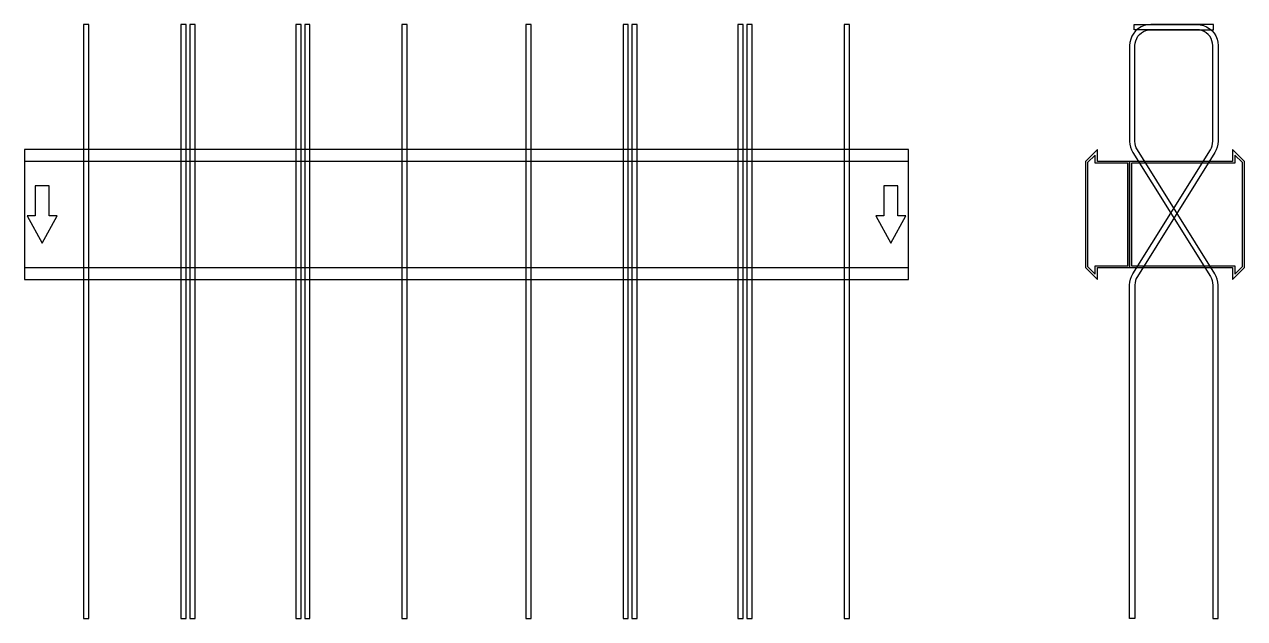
# Model space of a CAD drawing. Extents: x 0 to 1380, y -457 to 215.
import ezdxf

# ---------------------------------------------------------------- set-up
doc = ezdxf.new("R2010")
doc.units = 0
doc.layers.add('Halfen', color=7, linetype='CONTINUOUS')

msp = doc.modelspace()

# ---------------------------------------------------------------- linework, layer by layer
at = {"layer": 'Halfen', "color": 7}
for points in [[(73, -456.927), (73, 214.971), (67, 214.971), (67, -456.927)], [(183, -456.927), (183, 214.971), (177, 214.971), (177, -456.927)], [(193, -456.927), (193, 214.971), (187, 214.971), (187, -456.927)], [(313, -456.927), (313, 214.971), (307, 214.971), (307, -456.927)], [(323, -456.927), (323, 214.971), (317, 214.971), (317, -456.927)], [(433, -456.927), (433, 214.971), (427, 214.971), (427, -456.927)], [(573, -456.927), (573, 214.971), (567, 214.971), (567, -456.927)], [(683, -456.927), (683, 214.971), (677, 214.971), (677, -456.927)], [(693, -456.927), (693, 214.971), (687, 214.971), (687, -456.927)], [(813, -456.927), (813, 214.971), (807, 214.971), (807, -456.927)], [(823, -456.927), (823, 214.971), (817, 214.971), (817, -456.927)], [(933, -456.927), (933, 214.971), (927, 214.971), (927, -456.927)], [(1250, -456.898), (1250, -79.686), (1250.234, -76.346), (1250.93, -73.071), (1252.075, -69.925), (1253.647, -66.968), (1341.265, 73.25), (1342.444, 75.467), (1343.303, 77.827), (1343.825, 80.283), (1344, 82.788), (1344, 191), (1343.778, 193.816), (1343.119, 196.562), (1342.038, 199.172), (1340.562, 201.58), (1338.728, 203.728), (1336.58, 205.562), (1334.172, 207.038), (1331.562, 208.119), (1328.816, 208.778), (1326, 209), (1255, 209), (1255, 215), (1326, 215), (1329.754, 214.705), (1333.416, 213.825), (1336.896, 212.384), (1340.107, 210.416), (1342.971, 207.971), (1345.416, 205.107), (1347.384, 201.896), (1348.825, 198.416), (1349.705, 194.754), (1350, 191), (1350, 82.788), (1349.766, 79.448), (1349.07, 76.173), (1347.925, 73.027), (1346.353, 70.07), (1258.735, -70.148), (1257.556, -72.365), (1256.697, -74.725), (1256.175, -77.181), (1256, -79.686), (1256, -456.898)], [(1350, -456.927), (1350, -79.715), (1349.766, -76.375), (1349.07, -73.1), (1347.925, -69.953), (1346.353, -66.997), (1258.735, 73.221), (1257.556, 75.438), (1256.697, 77.798), (1256.175, 80.255), (1256, 82.76), (1256, 190.971), (1256.222, 193.787), (1256.881, 196.534), (1257.962, 199.143), (1259.438, 201.551), (1261.272, 203.699), (1263.42, 205.534), (1265.828, 207.009), (1268.438, 208.09), (1271.184, 208.75), (1274, 208.971), (1345, 208.971), (1345, 214.971), (1274, 214.971), (1270.246, 214.676), (1266.584, 213.797), (1263.104, 212.355), (1259.893, 210.388), (1257.029, 207.942), (1254.584, 205.078), (1252.616, 201.867), (1251.175, 198.388), (1250.295, 194.726), (1250, 190.971), (1250, 82.76), (1250.234, 79.419), (1250.93, 76.144), (1252.075, 72.998), (1253.647, 70.042), (1341.265, -70.177), (1342.444, -72.394), (1343.303, -74.754), (1343.825, -77.21), (1344, -79.715), (1344, -456.927)], [(0, -73.5), (1000, -73.5), (1000, 73.5), (0, 73.5)], [(1250, -60), (1250, 60), (1213.5, 60), (1213.5, 73.5), (1200, 60), (1200, -60), (1213.5, -73.5), (1213.5, -60)], [(1380, -60), (1380, 60), (1366.5, 73.5), (1366.5, 60), (1250, 60), (1250, -60), (1366.5, -60), (1366.5, -73.5)], [(0, -60), (1000, -60), (1000, 60), (0, 60)], [(1248, -58), (1248, 58), (1211, 58), (1211, 67.25), (1202.5, 58.75), (1202.5, -58.75), (1211, -67.25), (1211, -58)], [(1377.5, -58.75), (1377.5, 58.75), (1369, 67.25), (1369, 58), (1252, 58), (1252, -58), (1369, -58), (1369, -67.25)], [(20, -32.5), (37, -1.5), (28, -1.5), (28, 32.5), (12, 32.5), (12, -1.5), (3, -1.5)], [(980, -32.5), (997, -1.5), (988, -1.5), (988, 32.5), (972, 32.5), (972, -1.5), (963, -1.5)]]:
    msp.add_lwpolyline(points, close=True, dxfattribs=at)

doc.saveas('drawing.dxf')
